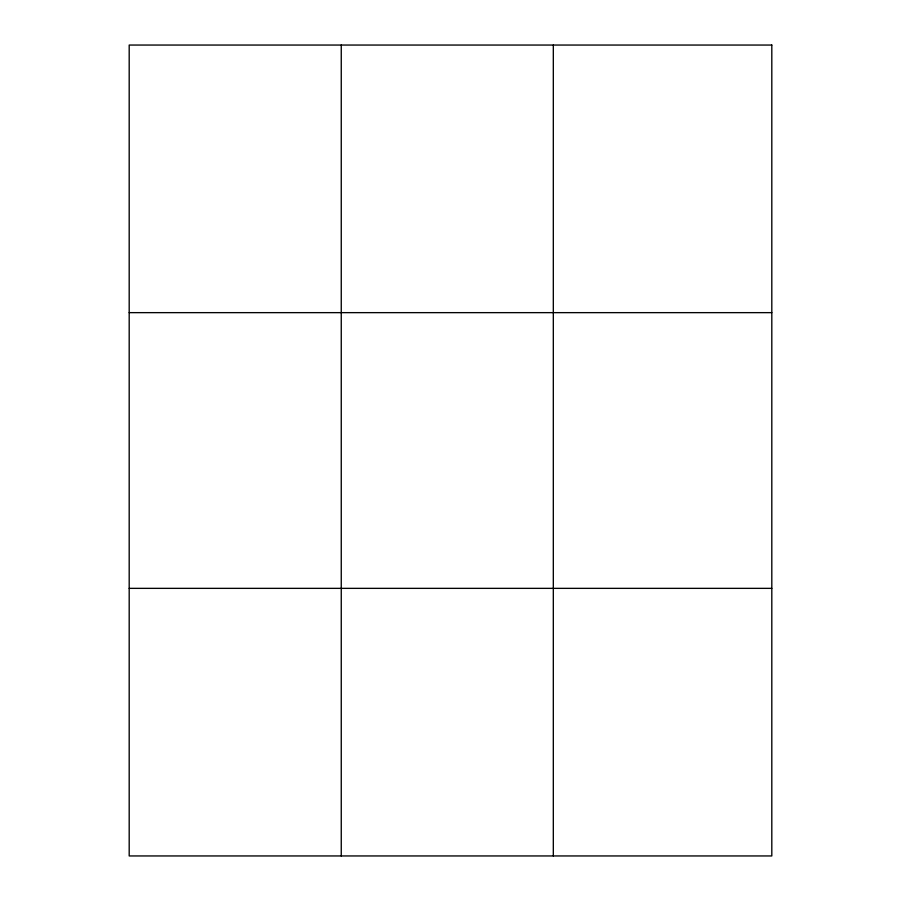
<?xml version="1.0" encoding="UTF-8"?>
<svg xmlns="http://www.w3.org/2000/svg" width="901" height="901" viewBox="0 0 901 901"><rect width="100%" height="100%" fill="white"/><g stroke="black" fill="none" stroke-linecap="round" stroke-linejoin="round"><path stroke-width="1.35" d="M341.254 855.95L341.254 45.05M553.315 855.95L553.315 45.05M129.192 312.647L771.808 312.647M129.192 588.353L771.808 588.353M771.808 45.05L771.808 855.95L129.192 855.95L129.192 45.05L771.808 45.05"/></g></svg>
